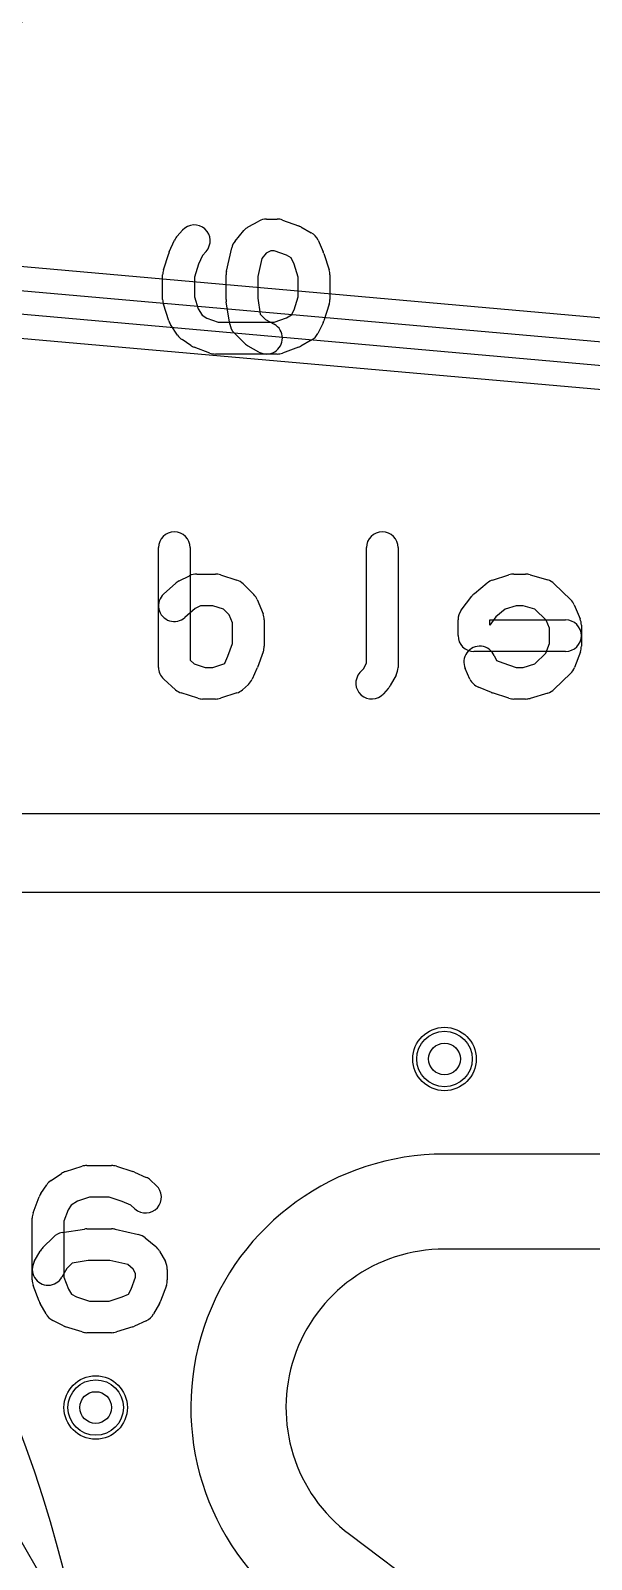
# Model space of a CAD drawing. Extents: x 0 to 57.1, y 0 to 59.8.
# Drawn here: x 35.39 to 38.93, y 44.54 to 54.19 of the extents above; entities that cross this region are included whole.
import ezdxf

# ---------------------------------------------------------------- set-up
doc = ezdxf.new("R2010")
doc.units = 0
for name, color, linetype in [('Hole', 1, 'CONTINUOUS'), ('L1', 3, 'CONTINUOUS'), ('L2', 3, 'CONTINUOUS'), ('L3', 3, 'CONTINUOUS'), ('L4', 3, 'CONTINUOUS'), ('Outline', 7, 'CONTINUOUS'), ('PartsSilk-A', 221, 'CONTINUOUS'), ('PartsSilk-B', 221, 'CONTINUOUS'), ('Resist-A', 2, 'CONTINUOUS'), ('Resist-B', 2, 'CONTINUOUS'), ('Silk-A', 140, 'CONTINUOUS'), ('Silk-B', 140, 'CONTINUOUS')]:
    doc.layers.add(name, color=color, linetype=linetype)

msp = doc.modelspace()

# ---------------------------------------------------------------- linework, layer by layer
at = {"layer": 'Hole'}
for centre in [(38, 47.7), (35.8, 45.5)]:
    msp.add_circle(centre, 0.1, dxfattribs=at)
at = {"layer": 'L1'}
for p, q in [((43, 47.1), (38, 47.1)), ((35.74559, 43.93431), (35.18681, 44.90215))]:
    msp.add_line(p, q, dxfattribs=at)
for centre in [(38, 47.7), (35.8, 45.5)]:
    msp.add_circle(centre, 0.2, dxfattribs=at)
for centre, radius, start, end in [((39.59003, 52.08051), 4.77499, 149.999932, -179.9994), ((38, 45.5), 1.6, 90, -126.869898)]:
    msp.add_arc(centre, radius, start, end, dxfattribs=at)
at = {"layer": 'L2'}
msp.add_line((43, 47.1), (38, 47.1), dxfattribs=at)
for centre in [(38, 47.7), (35.8, 45.5)]:
    msp.add_circle(centre, 0.2, dxfattribs=at)
msp.add_arc((38, 45.5), 1.6, 90, -126.869898, dxfattribs=at)
at = {"layer": 'L3'}
msp.add_line((43, 47.1), (38, 47.1), dxfattribs=at)
for centre in [(38, 47.7), (35.8, 45.5)]:
    msp.add_circle(centre, 0.2, dxfattribs=at)
msp.add_arc((38, 45.5), 1.6, 90, -126.869898, dxfattribs=at)
at = {"layer": 'L4'}
for p, q in [((40.37051, 52.25507), (15.46423, 54.45885)), ((15.42457, 54.01053), (40.33081, 51.80675)), ((27.93935, 53.20439), (40.41011, 52.10095)), ((40.39689, 51.95153), (27.92613, 53.05497)), ((43, 47.1), (38, 47.1)), ((36.19672, 42.23854), (35.55893, 44.6188))]:
    msp.add_line(p, q, dxfattribs=at)
for centre in [(38, 47.7), (35.8, 45.5)]:
    msp.add_circle(centre, 0.2, dxfattribs=at)
for centre, radius, start, end in [((28.02467, 42.6), 7.80004, 15.000008, 90), ((38, 45.5), 1.6, 90, -126.869898)]:
    msp.add_arc(centre, radius, start, end, dxfattribs=at)
at = {"layer": 'Outline'}
for p, q in [((43, 46.5), (38, 46.5)), ((37.4, 44.7), (38.2, 44.1))]:
    msp.add_line(p, q, dxfattribs=at)
msp.add_arc((38, 45.5), 1, 90, -126.869898, dxfattribs=at)
at = {"layer": 'PartsSilk-A'}
for p, q in [((36.76254, 52.95223), (36.82921, 52.98927)), ((36.87778, 53.00185), (36.94444, 53.00185)), ((36.97917, 52.99562), (37.07917, 52.95858)), ((36.31456, 52.89468), (36.34789, 52.93171)), ((36.67874, 52.86217), (36.73429, 52.92883)), ((37.093, 52.95223), (37.15967, 52.9152)), ((36.26437, 52.79473), (36.2977, 52.86881)), ((36.49655, 52.79791), (36.47367, 52.7725)), ((36.62466, 52.67196), (36.658, 52.82011)), ((36.90369, 52.80185), (36.87599, 52.78646)), ((36.92652, 52.80185), (36.90369, 52.80185)), ((37.00255, 52.77369), (36.92652, 52.80185)), ((37.2023, 52.86881), (37.23563, 52.79473)), ((36.22702, 52.68061), (36.26036, 52.78431)), ((36.44905, 52.71777), (36.42222, 52.63432)), ((36.47367, 52.7725), (36.44905, 52.71777)), ((36.84782, 52.75266), (36.82222, 52.63889)), ((36.87599, 52.78646), (36.84782, 52.75266)), ((37.03354, 52.75648), (37.00255, 52.77369)), ((37.05095, 52.71777), (37.03354, 52.75648)), ((37.07778, 52.63432), (37.05095, 52.71777)), ((37.23964, 52.78431), (37.27298, 52.68061)), ((36.22222, 52.49444), (36.22222, 52.65)), ((36.42222, 52.63432), (36.42222, 52.51012)), ((36.62222, 52.49444), (36.62222, 52.65)), ((36.82222, 52.63889), (36.82222, 52.50229)), ((37.07778, 52.51012), (37.07778, 52.63432)), ((37.27778, 52.65), (37.27778, 52.49444)), ((36.42222, 52.51012), (36.4465, 52.43461)), ((36.82222, 52.50229), (36.83814, 52.40142)), ((37.05158, 52.42862), (37.07778, 52.51012)), ((36.26036, 52.36013), (36.22702, 52.46383)), ((36.4465, 52.43461), (36.47211, 52.39618)), ((36.64566, 52.33811), (36.62344, 52.47885)), ((37.0355, 52.39647), (37.05158, 52.42862)), ((37.27298, 52.46383), (37.23964, 52.36013)), ((36.31679, 52.26861), (36.27235, 52.33528)), ((36.47211, 52.39618), (36.50128, 52.37675)), ((36.50128, 52.37675), (36.57348, 52.35)), ((36.57348, 52.35), (36.92652, 52.35)), ((36.83814, 52.40142), (36.87191, 52.36766)), ((36.87191, 52.36766), (36.92635, 52.33742)), ((36.92652, 52.35), (37.00255, 52.37816)), ((37.00255, 52.37816), (37.0355, 52.39647)), ((37.23389, 52.34602), (37.20056, 52.27935)), ((36.4001, 52.20383), (36.34454, 52.24086)), ((36.7404, 52.21632), (36.67373, 52.28298)), ((37.15967, 52.23665), (37.093, 52.19962)), ((36.52083, 52.15623), (36.42083, 52.19327)), ((36.94444, 52.15), (36.55556, 52.15)), ((36.82921, 52.16258), (36.76254, 52.19962)), ((37.07917, 52.19327), (36.97917, 52.15623)), ((26.475, 49.25), (52.425, 49.25)), ((52.425, 48.75), (26.475, 48.75))]:
    msp.add_line(p, q, dxfattribs=at)
for centre, start, end in [((36.87778, 52.90185), 90, 119.056273), ((36.94444, 52.90185), 69.676664, 90), ((36.38889, 52.82778), 138.01151, 155.775129), ((36.42222, 52.86481), -41.98849, 138.010223), ((36.81111, 52.86481), 119.056274, 140.192962), ((37.04444, 52.86481), 60.948735, 69.676664), ((37.11111, 52.82778), 24.224871, 60.948735), ((36.35556, 52.7537), 155.775129, 162.175656), ((36.75556, 52.79815), 140.192962, 167.314586), ((37.14444, 52.7537), 17.824344, 24.224871), ((36.32222, 52.65), 162.175656, 180), ((36.72222, 52.65), 167.314586, 180), ((37.17778, 52.65), 0, 17.824344), ((36.32222, 52.49444), 180, -162.175656), ((36.72222, 52.49444), 180, -171.031246), ((37.17778, 52.49444), -17.824344, 0), ((36.35556, 52.39074), -162.175656, -146.316289), ((36.74444, 52.3537), -171.031246, -134.995949), ((36.87778, 52.25), -119.056274, 60.944666), ((37.14444, 52.39074), -26.562489, -17.824344), ((36.4, 52.32407), -146.316289, -123.683711), ((36.81111, 52.28704), -134.995949, -119.056273), ((37.11111, 52.32407), -60.948735, -26.562489), ((36.45556, 52.28704), -123.683711, -110.323336), ((36.55556, 52.25), -110.323336, -90), ((36.94444, 52.25), -90, -69.676664), ((37.04444, 52.28704), -69.676664, -60.948735)]:
    msp.add_arc(centre, 0.1, start, end, dxfattribs=at)
at = {"layer": 'PartsSilk-B'}
for p, q in [((36.1963, 50.17222), (36.1963, 50.92778)), ((36.3963, 50.92778), (36.3963, 50.21676)), ((37.50741, 50.19814), (37.50741, 50.92778)), ((37.70741, 50.92778), (37.70741, 50.17222)), ((36.2294, 50.63544), (36.30347, 50.70211)), ((36.32565, 50.71723), (36.39232, 50.75056)), ((36.43704, 50.76111), (36.55556, 50.76111)), ((36.58616, 50.75631), (36.68986, 50.72298)), ((36.72997, 50.69849), (36.79664, 50.63182)), ((38.18852, 50.6385), (38.27, 50.70517)), ((38.30273, 50.72298), (38.40644, 50.75631)), ((38.43704, 50.76111), (38.51111, 50.76111)), ((38.53984, 50.75689), (38.65095, 50.72356)), ((38.69163, 50.69977), (38.79534, 50.59977)), ((36.81824, 50.59956), (36.85527, 50.51067)), ((38.10519, 50.53222), (38.17185, 50.62111)), ((36.4272, 50.54439), (36.3632, 50.48678)), ((36.46064, 50.56111), (36.4272, 50.54439)), ((36.53988, 50.56111), (36.46064, 50.56111)), ((36.60564, 50.53997), (36.53988, 50.56111)), ((36.64123, 50.50439), (36.60564, 50.53997)), ((36.66296, 50.45222), (36.64123, 50.50439)), ((36.86296, 50.47222), (36.86296, 50.30556)), ((38.08519, 50.37222), (38.08519, 50.47222)), ((38.32457, 50.4914), (38.28519, 50.43889)), ((38.28519, 50.43889), (38.28519, 50.47222)), ((38.28519, 50.47222), (38.76296, 50.47222)), ((38.38198, 50.53838), (38.32457, 50.4914)), ((38.45271, 50.56111), (38.38198, 50.53838)), ((38.49643, 50.56111), (38.45271, 50.56111)), ((38.57026, 50.53896), (38.49643, 50.56111)), ((38.64159, 50.47019), (38.57026, 50.53896)), ((38.81824, 50.56623), (38.85527, 50.47734)), ((36.66296, 50.32348), (36.66296, 50.45222)), ((38.66296, 50.41889), (38.64159, 50.47019)), ((38.66296, 50.32348), (38.66296, 50.41889)), ((38.86296, 50.43889), (38.86296, 50.30556)), ((36.63326, 50.24327), (36.66296, 50.32348)), ((38.64008, 50.2617), (38.66296, 50.32348)), ((36.3963, 50.21676), (36.42135, 50.19421)), ((36.42135, 50.19421), (36.48975, 50.17222)), ((36.53988, 50.17222), (36.60828, 50.19421)), ((36.60828, 50.19421), (36.61357, 50.19897)), ((36.61357, 50.19897), (36.63326, 50.24327)), ((36.85674, 50.27083), (36.81971, 50.17083)), ((37.48831, 50.16376), (37.50741, 50.19814)), ((38.76296, 50.27222), (38.18519, 50.27222)), ((38.3136, 50.24617), (38.32691, 50.21623)), ((38.32691, 50.21623), (38.36761, 50.19958)), ((38.36761, 50.19958), (38.45272, 50.17222)), ((38.49643, 50.17222), (38.57026, 50.19437)), ((38.57026, 50.19437), (38.64008, 50.2617)), ((38.85674, 50.27083), (38.81971, 50.17083)), ((36.30348, 50.03123), (36.22941, 50.09789)), ((36.48975, 50.17222), (36.53988, 50.17222)), ((36.81731, 50.16495), (36.78768, 50.09828)), ((37.46599, 50.13865), (37.48831, 50.16376)), ((37.69482, 50.12365), (37.65778, 50.05699)), ((38.16047, 50.09828), (38.13084, 50.16495)), ((38.45272, 50.17222), (38.49643, 50.17222)), ((38.79534, 50.13357), (38.69163, 50.03357)), ((36.44346, 49.97702), (36.33976, 50.01036)), ((36.68987, 50.01036), (36.58617, 49.97702)), ((36.76319, 50.06455), (36.72615, 50.03122)), ((37.64512, 50.03913), (37.61549, 50.00579)), ((38.29547, 50.013), (38.21399, 50.04633)), ((38.40644, 49.97702), (38.30273, 50.01036)), ((38.65096, 50.00978), (38.53985, 49.97644)), ((36.55556, 49.97222), (36.47407, 49.97222)), ((38.51111, 49.97222), (38.43704, 49.97222))]:
    msp.add_line(p, q, dxfattribs=at)
for centre, start, end in [((36.2963, 50.92778), 0, 180), ((37.60741, 50.92778), 0, 180), ((36.37037, 50.62778), 116.562489, 131.990204), ((36.43704, 50.66111), 90, 116.561613), ((36.55556, 50.66111), 72.181111, 90), ((36.65926, 50.62778), 45, 72.182184), ((38.33333, 50.62778), 107.818889, 129.291321), ((38.43704, 50.66111), 90, 107.816206), ((38.51111, 50.66111), 73.302951, 90), ((38.62222, 50.62778), 46.045309, 73.302175), ((36.2963, 50.56111), 131.98849, -48.009796), ((36.72593, 50.56111), 22.613254, 45), ((38.25185, 50.56111), 129.294244, 143.133196), ((38.72593, 50.52778), 22.613254, 46.043365), ((36.76296, 50.47222), 0, 22.615746), ((38.18519, 50.47222), 143.130102, 180), ((38.76296, 50.37222), -90, 90), ((38.76296, 50.43889), 0, 22.615746), ((36.76296, 50.30556), -20.321346, 0), ((38.18519, 50.37222), 180, -90), ((38.22222, 50.20556), 23.960744, -156.038308), ((38.76296, 50.30556), -20.321346, 0), ((36.2963, 50.17222), 180, -131.98593), ((36.6963, 50.13889), -48.019601, -23.961692), ((36.72593, 50.20556), -23.960744, -20.319591), ((37.54074, 50.07222), 138.372646, -41.628206), ((37.60741, 50.17222), -29.059056, 0), ((38.25185, 50.13889), -156.039256, -112.247381), ((38.72593, 50.20556), -46.045309, -20.319591), ((36.37037, 50.10556), -131.984231, -107.822823), ((36.65926, 50.10556), -72.175656, -48.017916), ((37.57037, 50.10556), -41.627354, -29.058983), ((38.33333, 50.10556), -112.246131, -107.821214), ((38.62222, 50.10556), -73.297463, -46.043365), ((36.47407, 50.07222), -107.824344, -90), ((36.55556, 50.07222), -90, -72.177177), ((38.43704, 50.07222), -107.818889, -90), ((38.51111, 50.07222), -90, -73.297444)]:
    msp.add_arc(centre, 0.1, start, end, dxfattribs=at)
at = {"layer": 'Resist-A'}
for centre in [(38, 47.7), (35.8, 45.5)]:
    msp.add_circle(centre, 0.175, dxfattribs=at)
at = {"layer": 'Resist-B'}
for centre in [(38, 47.7), (35.8, 45.5)]:
    msp.add_circle(centre, 0.175, dxfattribs=at)
at = {"layer": 'Silk-A'}
for p, q in [((36.76254, 52.95223), (36.82921, 52.98927)), ((36.87778, 53.00185), (36.94444, 53.00185)), ((36.97917, 52.99562), (37.07917, 52.95858)), ((36.31456, 52.89468), (36.34789, 52.93171)), ((36.67874, 52.86217), (36.73429, 52.92883)), ((37.093, 52.95223), (37.15967, 52.9152)), ((36.26437, 52.79473), (36.2977, 52.86881)), ((36.49655, 52.79791), (36.47367, 52.7725)), ((36.62466, 52.67196), (36.658, 52.82011)), ((36.90369, 52.80185), (36.87599, 52.78646)), ((36.92652, 52.80185), (36.90369, 52.80185)), ((37.00255, 52.77369), (36.92652, 52.80185)), ((37.2023, 52.86881), (37.23563, 52.79473)), ((36.22702, 52.68061), (36.26036, 52.78431)), ((36.44905, 52.71777), (36.42222, 52.63432)), ((36.47367, 52.7725), (36.44905, 52.71777)), ((36.84782, 52.75266), (36.82222, 52.63889)), ((36.87599, 52.78646), (36.84782, 52.75266)), ((37.03354, 52.75648), (37.00255, 52.77369)), ((37.05095, 52.71777), (37.03354, 52.75648)), ((37.07778, 52.63432), (37.05095, 52.71777)), ((37.23964, 52.78431), (37.27298, 52.68061)), ((36.22222, 52.49444), (36.22222, 52.65)), ((36.42222, 52.63432), (36.42222, 52.51012)), ((36.62222, 52.49444), (36.62222, 52.65)), ((36.82222, 52.63889), (36.82222, 52.50229)), ((37.07778, 52.51012), (37.07778, 52.63432)), ((37.27778, 52.65), (37.27778, 52.49444)), ((36.42222, 52.51012), (36.4465, 52.43461)), ((36.82222, 52.50229), (36.83814, 52.40142)), ((37.05158, 52.42862), (37.07778, 52.51012)), ((36.26036, 52.36013), (36.22702, 52.46383)), ((36.4465, 52.43461), (36.47211, 52.39618)), ((36.64566, 52.33811), (36.62344, 52.47885)), ((37.0355, 52.39647), (37.05158, 52.42862)), ((37.27298, 52.46383), (37.23964, 52.36013)), ((36.31679, 52.26861), (36.27235, 52.33528)), ((36.47211, 52.39618), (36.50128, 52.37675)), ((36.50128, 52.37675), (36.57348, 52.35)), ((36.57348, 52.35), (36.92652, 52.35)), ((36.83814, 52.40142), (36.87191, 52.36766)), ((36.87191, 52.36766), (36.92635, 52.33742)), ((36.92652, 52.35), (37.00255, 52.37816)), ((37.00255, 52.37816), (37.0355, 52.39647)), ((37.23389, 52.34602), (37.20056, 52.27935)), ((36.4001, 52.20383), (36.34454, 52.24086)), ((36.7404, 52.21632), (36.67373, 52.28298)), ((37.15967, 52.23665), (37.093, 52.19962)), ((36.52083, 52.15623), (36.42083, 52.19327)), ((36.94444, 52.15), (36.55556, 52.15)), ((36.82921, 52.16258), (36.76254, 52.19962)), ((37.07917, 52.19327), (36.97917, 52.15623)), ((26.475, 49.25), (49.69689, 49.25)), ((49.69689, 48.75), (26.475, 48.75)), ((35.61013, 46.98964), (35.71383, 47.02298)), ((35.74444, 47.02778), (35.9, 47.02778)), ((35.93061, 47.02298), (36.03431, 46.98964)), ((35.45383, 46.8499), (35.49086, 46.90546)), ((35.51861, 46.93321), (35.58528, 46.97765)), ((36.04473, 46.98563), (36.11881, 46.9523)), ((36.14468, 46.93544), (36.18171, 46.90211)), ((35.40623, 46.72917), (35.44327, 46.82917)), ((35.76012, 46.82778), (35.68461, 46.8035)), ((35.88432, 46.82778), (35.76012, 46.82778)), ((35.96777, 46.80095), (35.88432, 46.82778)), ((35.62675, 46.74872), (35.6, 46.67652)), ((35.64618, 46.77789), (35.62675, 46.74872)), ((35.68461, 46.8035), (35.64618, 46.77789)), ((36.0225, 46.77633), (35.96777, 46.80095)), ((36.04791, 46.75345), (36.0225, 46.77633)), ((35.4, 46.30556), (35.4, 46.69444)), ((35.58811, 46.60434), (35.72885, 46.62656)), ((35.6, 46.67652), (35.6, 46.32348)), ((35.74444, 46.62778), (35.9, 46.62778)), ((35.92196, 46.62534), (36.07011, 46.592)), ((35.46632, 46.5096), (35.53298, 46.57627)), ((36.11217, 46.57126), (36.17883, 46.51571)), ((35.41258, 46.42079), (35.44962, 46.48746)), ((35.75229, 46.42778), (35.65142, 46.41186)), ((35.88889, 46.42778), (35.75229, 46.42778)), ((36.00266, 46.40218), (35.88889, 46.42778)), ((36.20223, 46.48746), (36.23927, 46.42079)), ((35.61766, 46.37809), (35.58742, 46.32365)), ((35.6, 46.32348), (35.62816, 46.24745)), ((35.65142, 46.41186), (35.61766, 46.37809)), ((36.03646, 46.37401), (36.00266, 46.40218)), ((36.02369, 46.24745), (36.05185, 46.32348)), ((36.05185, 46.34631), (36.03646, 46.37401)), ((36.05185, 46.32348), (36.05185, 46.34631)), ((36.25185, 46.37222), (36.25185, 46.30556)), ((35.44327, 46.17083), (35.40623, 46.27083)), ((35.62816, 46.24745), (35.64647, 46.2145)), ((36.00648, 46.21646), (36.02369, 46.24745)), ((36.24562, 46.27083), (36.20858, 46.17083)), ((35.48665, 46.09033), (35.44962, 46.157)), ((35.64647, 46.2145), (35.67862, 46.19842)), ((35.67862, 46.19842), (35.76012, 46.17222)), ((35.76012, 46.17222), (35.88432, 46.17222)), ((35.88432, 46.17222), (35.96777, 46.19905)), ((35.96777, 46.19905), (36.00648, 46.21646)), ((36.20223, 46.157), (36.1652, 46.09033)), ((35.59602, 46.01611), (35.52935, 46.04944)), ((36.11881, 46.0477), (36.04473, 46.01437)), ((35.71383, 45.97702), (35.61013, 46.01036)), ((35.9, 45.97222), (35.74444, 45.97222)), ((36.03431, 46.01036), (35.93061, 45.97702))]:
    msp.add_line(p, q, dxfattribs=at)
for centre, start, end in [((36.87778, 52.90185), 90, 119.056273), ((36.94444, 52.90185), 69.676664, 90), ((36.38889, 52.82778), 138.01151, 155.775129), ((36.42222, 52.86481), -41.98849, 138.010223), ((36.81111, 52.86481), 119.056274, 140.192962), ((37.04444, 52.86481), 60.948735, 69.676664), ((37.11111, 52.82778), 24.224871, 60.948735), ((36.35556, 52.7537), 155.775129, 162.175656), ((36.75556, 52.79815), 140.192962, 167.314586), ((37.14444, 52.7537), 17.824344, 24.224871), ((36.32222, 52.65), 162.175656, 180), ((36.72222, 52.65), 167.314586, 180), ((37.17778, 52.65), 0, 17.824344), ((36.32222, 52.49444), 180, -162.175656), ((36.72222, 52.49444), 180, -171.031246), ((37.17778, 52.49444), -17.824344, 0), ((36.35556, 52.39074), -162.175656, -146.316289), ((36.74444, 52.3537), -171.031246, -134.995949), ((36.87778, 52.25), -119.056274, 60.944666), ((37.14444, 52.39074), -26.562489, -17.824344), ((36.4, 52.32407), -146.316289, -123.683711), ((36.81111, 52.28704), -134.995949, -119.056273), ((37.11111, 52.32407), -60.948735, -26.562489), ((36.45556, 52.28704), -123.683711, -110.323336), ((36.55556, 52.25), -110.323336, -90), ((36.94444, 52.25), -90, -69.676664), ((37.04444, 52.28704), -69.676664, -60.948735), ((35.74444, 46.92778), 90, 107.824344), ((35.9, 46.92778), 72.175656, 90), ((35.57407, 46.85), 123.683711, 146.316289), ((35.64074, 46.89444), 107.824344, 123.683711), ((36.0037, 46.89444), 65.775129, 72.175656), ((36.11481, 46.82778), -131.98849, 48.010223), ((36.07778, 46.86111), 48.01151, 65.775129), ((35.53704, 46.79444), 146.316289, 159.676664), ((35.5, 46.69444), 159.676664, 180), ((35.74444, 46.52778), 90, 98.968754), ((35.9, 46.52778), 77.314586, 90), ((35.6037, 46.50556), 98.968754, 135.004051), ((36.04815, 46.49444), 50.192962, 77.314586), ((36.11481, 46.43889), 29.056274, 50.192962), ((35.5, 46.37222), 150.943726, -29.055334), ((35.53704, 46.43889), 135.004051, 150.943727), ((36.15185, 46.37222), 0, 29.056273), ((35.5, 46.30556), 180, -159.676664), ((36.15185, 46.30556), -20.323336, 0), ((35.53704, 46.20556), -159.676664, -150.948735), ((36.11481, 46.20556), -29.051265, -20.323336), ((35.57407, 46.13889), -150.948735, -116.562489), ((36.07778, 46.13889), -65.775129, -29.051265), ((35.64074, 46.10556), -116.562489, -107.824344), ((35.74444, 46.07222), -107.824344, -90), ((35.9, 46.07222), -90, -72.175656), ((36.0037, 46.10556), -72.175656, -65.775129)]:
    msp.add_arc(centre, 0.1, start, end, dxfattribs=at)
at = {"layer": 'Silk-B'}
for p, q in [((36.1963, 50.17222), (36.1963, 50.92778)), ((36.3963, 50.92778), (36.3963, 50.21676)), ((37.50741, 50.19814), (37.50741, 50.92778)), ((37.70741, 50.92778), (37.70741, 50.17222)), ((36.2294, 50.63544), (36.30347, 50.70211)), ((36.32565, 50.71723), (36.39232, 50.75056)), ((36.43704, 50.76111), (36.55556, 50.76111)), ((36.58616, 50.75631), (36.68986, 50.72298)), ((36.72997, 50.69849), (36.79664, 50.63182)), ((38.18852, 50.6385), (38.27, 50.70517)), ((38.30273, 50.72298), (38.40644, 50.75631)), ((38.43704, 50.76111), (38.51111, 50.76111)), ((38.53984, 50.75689), (38.65095, 50.72356)), ((38.69163, 50.69977), (38.79534, 50.59977)), ((36.81824, 50.59956), (36.85527, 50.51067)), ((38.10519, 50.53222), (38.17185, 50.62111)), ((36.4272, 50.54439), (36.3632, 50.48678)), ((36.46064, 50.56111), (36.4272, 50.54439)), ((36.53988, 50.56111), (36.46064, 50.56111)), ((36.60564, 50.53997), (36.53988, 50.56111)), ((36.64123, 50.50439), (36.60564, 50.53997)), ((36.66296, 50.45222), (36.64123, 50.50439)), ((36.86296, 50.47222), (36.86296, 50.30556)), ((38.08519, 50.37222), (38.08519, 50.47222)), ((38.32457, 50.4914), (38.28519, 50.43889)), ((38.28519, 50.43889), (38.28519, 50.47222)), ((38.28519, 50.47222), (38.76296, 50.47222)), ((38.38198, 50.53838), (38.32457, 50.4914)), ((38.45271, 50.56111), (38.38198, 50.53838)), ((38.49643, 50.56111), (38.45271, 50.56111)), ((38.57026, 50.53896), (38.49643, 50.56111)), ((38.64159, 50.47019), (38.57026, 50.53896)), ((38.81824, 50.56623), (38.85527, 50.47734)), ((36.66296, 50.32348), (36.66296, 50.45222)), ((38.66296, 50.41889), (38.64159, 50.47019)), ((38.66296, 50.32348), (38.66296, 50.41889)), ((38.86296, 50.43889), (38.86296, 50.30556)), ((36.63326, 50.24327), (36.66296, 50.32348)), ((38.64008, 50.2617), (38.66296, 50.32348)), ((36.3963, 50.21676), (36.42135, 50.19421)), ((36.42135, 50.19421), (36.48975, 50.17222)), ((36.53988, 50.17222), (36.60828, 50.19421)), ((36.60828, 50.19421), (36.61357, 50.19897)), ((36.61357, 50.19897), (36.63326, 50.24327)), ((36.85674, 50.27083), (36.81971, 50.17083)), ((37.48831, 50.16376), (37.50741, 50.19814)), ((38.76296, 50.27222), (38.18519, 50.27222)), ((38.3136, 50.24617), (38.32691, 50.21623)), ((38.32691, 50.21623), (38.36761, 50.19958)), ((38.36761, 50.19958), (38.45272, 50.17222)), ((38.49643, 50.17222), (38.57026, 50.19437)), ((38.57026, 50.19437), (38.64008, 50.2617)), ((38.85674, 50.27083), (38.81971, 50.17083)), ((36.30348, 50.03123), (36.22941, 50.09789)), ((36.48975, 50.17222), (36.53988, 50.17222)), ((36.81731, 50.16495), (36.78768, 50.09828)), ((37.46599, 50.13865), (37.48831, 50.16376)), ((37.69482, 50.12365), (37.65778, 50.05699)), ((38.16047, 50.09828), (38.13084, 50.16495)), ((38.45272, 50.17222), (38.49643, 50.17222)), ((38.79534, 50.13357), (38.69163, 50.03357)), ((36.44346, 49.97702), (36.33976, 50.01036)), ((36.68987, 50.01036), (36.58617, 49.97702)), ((36.76319, 50.06455), (36.72615, 50.03122)), ((37.64512, 50.03913), (37.61549, 50.00579)), ((38.29547, 50.013), (38.21399, 50.04633)), ((38.40644, 49.97702), (38.30273, 50.01036)), ((38.65096, 50.00978), (38.53985, 49.97644)), ((36.55556, 49.97222), (36.47407, 49.97222)), ((38.51111, 49.97222), (38.43704, 49.97222))]:
    msp.add_line(p, q, dxfattribs=at)
for centre, start, end in [((36.2963, 50.92778), 0, 180), ((37.60741, 50.92778), 0, 180), ((36.37037, 50.62778), 116.562489, 131.990204), ((36.43704, 50.66111), 90, 116.561613), ((36.55556, 50.66111), 72.181111, 90), ((36.65926, 50.62778), 45, 72.182184), ((38.33333, 50.62778), 107.818889, 129.291321), ((38.43704, 50.66111), 90, 107.816206), ((38.51111, 50.66111), 73.302951, 90), ((38.62222, 50.62778), 46.045309, 73.302175), ((36.2963, 50.56111), 131.98849, -48.009796), ((36.72593, 50.56111), 22.613254, 45), ((38.25185, 50.56111), 129.294244, 143.133196), ((38.72593, 50.52778), 22.613254, 46.043365), ((36.76296, 50.47222), 0, 22.615746), ((38.18519, 50.47222), 143.130102, 180), ((38.76296, 50.37222), -90, 90), ((38.76296, 50.43889), 0, 22.615746), ((36.76296, 50.30556), -20.321346, 0), ((38.18519, 50.37222), 180, -90), ((38.22222, 50.20556), 23.960744, -156.038308), ((38.76296, 50.30556), -20.321346, 0), ((36.2963, 50.17222), 180, -131.98593), ((36.6963, 50.13889), -48.019601, -23.961692), ((36.72593, 50.20556), -23.960744, -20.319591), ((37.54074, 50.07222), 138.372646, -41.628206), ((37.60741, 50.17222), -29.059056, 0), ((38.25185, 50.13889), -156.039256, -112.247381), ((38.72593, 50.20556), -46.045309, -20.319591), ((36.37037, 50.10556), -131.984231, -107.822823), ((36.65926, 50.10556), -72.175656, -48.017916), ((37.57037, 50.10556), -41.627354, -29.058983), ((38.33333, 50.10556), -112.246131, -107.821214), ((38.62222, 50.10556), -73.297463, -46.043365), ((36.47407, 50.07222), -107.824344, -90), ((36.55556, 50.07222), -90, -72.177177), ((38.43704, 50.07222), -107.818889, -90), ((38.51111, 50.07222), -90, -73.297444)]:
    msp.add_arc(centre, 0.1, start, end, dxfattribs=at)

doc.saveas('drawing.dxf')
